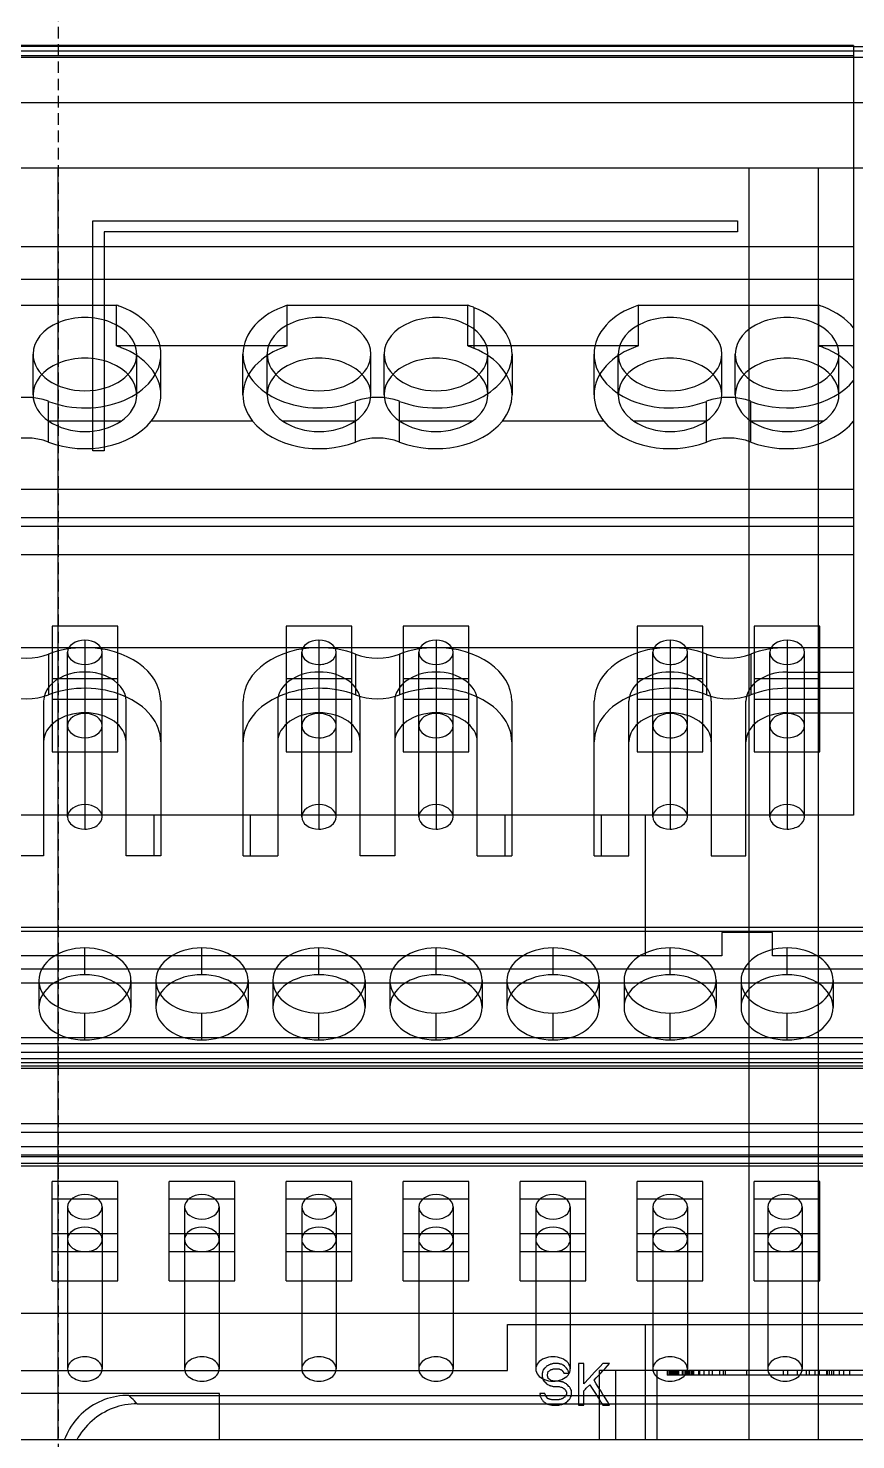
# Model space of a CAD drawing. Extents: x 0 to 226, y 0 to 690.
# Drawn here: x 111.7 to 147.6, y 444.2 to 505.5 of the extents above; entities that cross this region are included whole.
import ezdxf

# ---------------------------------------------------------------- set-up
doc = ezdxf.new("R2010")
doc.units = 0
doc.linetypes.add('DASHED', pattern=[0.75, 0.5, -0.25])
doc.layers.add('-15N-THT. THIẾT BỊ ĐÓNG MỞ', color=40, linetype='CONTINUOUS')

# ---------------------------------------------------------------- blocks, each defined once
blk = doc.blocks.new('06 - N - SC VSD ATV630D30~D45N4')
at = {"layer": '-15N-THT. THIẾT BỊ ĐÓNG MỞ', "color": 6, "linetype": 'DASHED'}
blk.add_line((0, 344.65), (0, -344.65), dxfattribs=at)
at = {"layer": '-15N-THT. THIẾT BỊ ĐÓNG MỞ'}
for p, q in [((34.52, 160.091), (-11.88, 160.091)), ((34.52, 160.055), (-11.88, 160.055)), ((34.52, 160.091), (34.52, 160.091)), ((34.52, 160.091), (34.52, 159.662)), ((34.52, 160.042), (104.989, 160.042)), ((-105, 159.864), (104.99, 159.864)), ((-17, 159.584), (104.03, 159.584)), ((-11.88, 159.662), (34.52, 159.662)), ((-11.88, 159.652), (34.52, 159.652)), ((34.52, 159.652), (34.52, 159.652)), ((34.52, 159.652), (34.52, 126.686)), ((34.52, 159.584), (34.52, 159.584)), ((93.553, 157.602), (-93.563, 157.602)), ((101.088, 154.765), (-17, 154.765)), ((0, 154.765), (0, 154.765)), ((0, 99.591), (0, 154.765)), ((30, 154.765), (30, 154.765)), ((30, 99.591), (30, 154.765)), ((33, 154.765), (33, 154.765)), ((33, 99.591), (33, 154.765)), ((1.509, 152.482), (29.491, 152.482)), ((1.509, 142.5), (1.509, 152.482)), ((1.509, 152.482), (1.509, 152.482)), ((1.991, 152), (1.991, 142.5)), ((29.491, 152), (1.991, 152)), ((1.991, 152), (1.991, 152)), ((29.491, 152.482), (29.491, 152)), ((29.491, 152.482), (29.491, 152.482)), ((29.491, 152), (29.491, 152)), ((34.52, 151.359), (-11.88, 151.359)), ((-11.88, 149.945), (34.52, 149.945)), ((-10.375, 148.819), (2.535, 148.819)), ((2.535, 147.051), (2.535, 148.819)), ((9.945, 148.819), (17.775, 148.819)), ((9.945, 147.051), (9.945, 148.819)), ((17.775, 147.051), (17.775, 148.819)), ((18.061, 146.946), (18.061, 148.714)), ((25.185, 147.051), (25.185, 148.819)), ((25.185, 148.819), (33.015, 148.819)), ((33.015, 147.051), (33.015, 148.819)), ((9.945, 147.051), (2.535, 147.051)), ((25.185, 147.051), (17.775, 147.051)), ((34.52, 147.051), (33.015, 147.051)), ((-1.09, 144.93), (-1.09, 146.697)), ((3.41, 144.93), (3.41, 146.697)), ((4.46, 144.93), (4.46, 146.697)), ((8.02, 144.93), (8.02, 146.697)), ((9.07, 144.93), (9.07, 146.697)), ((13.57, 144.93), (13.57, 146.697)), ((14.15, 144.93), (14.15, 146.697)), ((18.65, 144.93), (18.65, 146.697)), ((19.7, 146.697), (19.7, 144.93)), ((23.26, 144.93), (23.26, 146.697)), ((24.31, 144.93), (24.31, 146.697)), ((28.81, 144.93), (28.81, 146.697)), ((29.39, 144.93), (29.39, 146.697)), ((33.89, 144.93), (33.89, 146.697)), ((-0.422, 142.882), (-0.422, 144.649)), ((12.902, 142.882), (12.902, 144.649)), ((14.818, 142.882), (14.818, 144.649)), ((28.142, 142.882), (28.142, 144.649)), ((30.058, 142.882), (30.058, 144.649)), ((2.731, 143.79), (-0.411, 143.79)), ((8.44, 143.79), (4.04, 143.79)), ((12.891, 143.79), (9.749, 143.79)), ((17.971, 143.79), (14.829, 143.79)), ((23.68, 143.79), (19.28, 143.79)), ((28.131, 143.79), (24.989, 143.79)), ((33.211, 143.79), (30.069, 143.79)), ((1.991, 142.5), (1.509, 142.5)), ((1.509, 142.5), (1.509, 142.5)), ((1.991, 142.5), (1.991, 142.5)), ((34.52, 140.828), (-11.88, 140.828)), ((-11.88, 139.61), (34.52, 139.61)), ((34.52, 139.219), (-11.88, 139.219)), ((-11.88, 138), (34.52, 138)), ((2.585, 134.889), (-0.265, 134.889)), ((-0.265, 134.889), (-0.265, 129.444)), ((2.585, 129.444), (2.585, 134.889)), ((12.745, 134.889), (9.895, 134.889)), ((9.895, 134.889), (9.895, 129.444)), ((12.745, 129.444), (12.745, 134.889)), ((17.825, 134.889), (14.975, 134.889)), ((14.975, 134.889), (14.975, 129.444)), ((17.825, 129.444), (17.825, 134.889)), ((27.985, 134.889), (25.135, 134.889)), ((25.135, 134.889), (25.135, 129.444)), ((27.985, 129.444), (27.985, 134.889)), ((33.065, 134.889), (30.215, 134.889)), ((30.215, 134.889), (30.215, 129.444)), ((33.065, 129.444), (33.065, 134.889)), ((1.16, 134.288), (1.16, 126.085)), ((11.32, 134.288), (11.32, 126.085)), ((16.4, 134.288), (16.4, 126.085)), ((26.56, 134.288), (26.56, 126.085)), ((31.64, 134.288), (31.64, 126.085)), ((-11.88, 133.962), (34.52, 133.962)), ((-0.42, 133.677), (-0.42, 131.909)), ((0.41, 130.575), (0.41, 133.757)), ((1.91, 130.575), (1.91, 133.757)), ((10.57, 130.575), (10.57, 133.757)), ((12.07, 130.575), (12.07, 133.757)), ((12.9, 133.677), (12.9, 131.909)), ((14.82, 133.677), (14.82, 131.909)), ((15.65, 126.615), (15.65, 133.757)), ((17.15, 126.615), (17.15, 133.757)), ((25.81, 130.575), (25.81, 133.757)), ((27.31, 130.575), (27.31, 133.757)), ((28.14, 133.677), (28.14, 131.909)), ((30.06, 133.677), (30.06, 131.909)), ((30.89, 126.615), (30.89, 133.757)), ((32.39, 126.615), (32.39, 133.757)), ((-0.265, 132.626), (2.585, 132.626)), ((9.895, 132.626), (12.745, 132.626)), ((14.975, 132.626), (17.825, 132.626)), ((25.135, 132.626), (27.985, 132.626)), ((30.215, 132.626), (33.065, 132.626)), ((31.64, 132.902), (34.52, 132.902)), ((2.585, 131.707), (-0.265, 131.707)), ((12.745, 131.707), (9.895, 131.707)), ((17.825, 131.707), (14.975, 131.707)), ((27.985, 131.707), (25.135, 131.707)), ((33.065, 131.707), (30.215, 131.707)), ((31.64, 132.195), (34.52, 132.195)), ((-0.63, 131.636), (-0.63, 124.918)), ((2.95, 124.918), (2.95, 131.636)), ((4.45, 131.636), (4.45, 124.918)), ((8.03, 124.918), (8.03, 131.636)), ((9.53, 131.636), (9.53, 124.918)), ((13.11, 124.918), (13.11, 131.636)), ((14.61, 131.636), (14.61, 124.918)), ((18.19, 124.918), (18.19, 131.636)), ((19.69, 131.636), (19.69, 124.918)), ((23.27, 124.918), (23.27, 131.636)), ((24.77, 124.918), (24.77, 131.636)), ((28.35, 131.636), (28.35, 124.918)), ((29.85, 124.918), (29.85, 131.636)), ((31.64, 131.134), (34.52, 131.134)), ((0.41, 126.615), (0.41, 130.575)), ((1.91, 126.615), (1.91, 130.575)), ((10.57, 126.615), (10.57, 130.575)), ((12.07, 126.615), (12.07, 130.575)), ((25.81, 126.615), (25.81, 130.575)), ((27.31, 126.615), (27.31, 130.575)), ((-0.265, 129.444), (2.585, 129.444)), ((9.895, 129.444), (12.745, 129.444)), ((14.975, 129.444), (17.825, 129.444)), ((25.135, 129.444), (27.985, 129.444)), ((30.215, 129.444), (33.065, 129.444)), ((34.52, 126.686), (-11.88, 126.686)), ((4.15, 126.686), (4.15, 124.918)), ((8.33, 126.686), (8.33, 124.918)), ((19.39, 126.686), (19.39, 124.918)), ((23.57, 126.686), (23.57, 124.918)), ((25.5, 120.591), (25.5, 126.686)), ((34.52, 126.686), (34.52, 126.686)), ((-0.63, 124.918), (-2.13, 124.918)), ((4.45, 124.918), (2.95, 124.918)), ((8.03, 124.918), (9.53, 124.918)), ((14.61, 124.918), (13.11, 124.918)), ((18.19, 124.918), (19.69, 124.918)), ((23.27, 124.918), (24.77, 124.918)), ((28.35, 124.918), (29.85, 124.918)), ((59.57, 121.812), (-11.54, 121.812)), ((59.57, 121.637), (-11.54, 121.637)), ((28.8, 121.591), (28.8, 121.591)), ((28.8, 121.591), (28.8, 120.591)), ((31, 121.591), (28.8, 121.591)), ((31, 121.591), (31, 121.591)), ((31, 120.591), (31, 121.591)), ((1.16, 119.763), (1.16, 120.93)), ((6.24, 119.763), (6.24, 120.93)), ((11.32, 119.763), (11.32, 120.93)), ((16.4, 119.763), (16.4, 120.93)), ((21.48, 119.763), (21.48, 120.93)), ((26.56, 119.763), (26.56, 120.93)), ((31.64, 119.763), (31.64, 120.93)), ((28.8, 120.591), (-6.15, 120.591)), ((28.8, 120.591), (28.8, 120.591)), ((31, 120.591), (31, 120.591)), ((37.37, 120.591), (31, 120.591)), ((59.57, 120.01), (-11.54, 120.01)), ((-0.84, 119.515), (-0.84, 118.349)), ((3.16, 119.515), (3.16, 118.349)), ((4.24, 119.515), (4.24, 118.349)), ((8.24, 119.515), (8.24, 118.349)), ((9.32, 119.515), (9.32, 118.349)), ((13.32, 119.515), (13.32, 118.349)), ((14.4, 119.515), (14.4, 118.349)), ((18.4, 119.515), (18.4, 118.349)), ((19.48, 119.515), (19.48, 118.349)), ((23.48, 119.515), (23.48, 118.349)), ((24.56, 119.515), (24.56, 118.349)), ((28.56, 119.515), (28.56, 118.349)), ((29.64, 119.515), (29.64, 118.349)), ((33.64, 119.515), (33.64, 118.349)), ((59.57, 119.397), (-11.54, 119.397)), ((1.16, 116.934), (1.16, 118.101)), ((6.24, 116.934), (6.24, 118.101)), ((11.32, 116.934), (11.32, 118.101)), ((16.4, 116.934), (16.4, 118.101)), ((21.48, 116.934), (21.48, 118.101)), ((26.56, 116.934), (26.56, 118.101)), ((31.64, 116.934), (31.64, 118.101)), ((59.57, 117.027), (-11.54, 117.027)), ((59.57, 116.768), (-11.54, 116.768)), ((59.57, 116.386), (-11.54, 116.386)), ((59.57, 116.109), (-11.54, 116.109)), ((-11.54, 115.957), (59.57, 115.957)), ((59.57, 115.799), (-11.54, 115.799)), ((59.57, 115.697), (-11.54, 115.697)), ((59.57, 113.293), (-11.54, 113.293)), ((59.57, 112.918), (-11.54, 112.918)), ((59.57, 112.303), (-11.54, 112.303)), ((59.57, 111.928), (-11.54, 111.928)), ((59.57, 111.857), (-11.54, 111.857)), ((59.57, 111.575), (-11.54, 111.575)), ((59.57, 111.454), (-11.54, 111.454)), ((2.585, 110.797), (-0.265, 110.797)), ((-0.265, 106.483), (-0.265, 110.797)), ((2.585, 106.483), (2.585, 110.797)), ((7.665, 110.797), (4.815, 110.797)), ((4.815, 106.483), (4.815, 110.797)), ((7.665, 106.483), (7.665, 110.797)), ((12.745, 110.797), (9.895, 110.797)), ((9.895, 106.483), (9.895, 110.797)), ((12.745, 106.483), (12.745, 110.797)), ((17.825, 110.797), (14.975, 110.797)), ((14.975, 106.483), (14.975, 110.797)), ((17.825, 106.483), (17.825, 110.797)), ((22.905, 110.797), (20.055, 110.797)), ((20.055, 106.483), (20.055, 110.797)), ((22.905, 106.483), (22.905, 110.797)), ((27.985, 110.797), (25.135, 110.797)), ((25.135, 106.483), (25.135, 110.797)), ((27.985, 106.483), (27.985, 110.797)), ((33.065, 110.797), (30.215, 110.797)), ((30.215, 106.483), (30.215, 110.797)), ((33.065, 106.483), (33.065, 110.797)), ((2.585, 110.019), (-0.265, 110.019)), ((-0.265, 110.019), (-0.265, 110.019)), ((0.41, 109.691), (0.41, 108.277)), ((1.91, 109.691), (1.91, 102.655)), ((2.585, 110.019), (2.585, 110.019)), ((4.815, 110.019), (4.815, 110.019)), ((7.665, 110.019), (4.815, 110.019)), ((5.49, 109.691), (5.49, 108.277)), ((6.99, 109.691), (6.99, 102.655)), ((7.665, 110.019), (7.665, 110.019)), ((12.745, 110.019), (9.895, 110.019)), ((9.895, 110.019), (9.895, 110.019)), ((10.57, 109.691), (10.57, 108.277)), ((12.07, 109.691), (12.07, 102.655)), ((12.745, 110.019), (12.745, 110.019)), ((14.975, 110.019), (14.975, 110.019)), ((17.825, 110.019), (14.975, 110.019)), ((15.65, 109.691), (15.65, 108.277)), ((17.15, 109.691), (17.15, 102.655)), ((17.825, 110.019), (17.825, 110.019)), ((22.905, 110.019), (20.055, 110.019)), ((20.055, 110.019), (20.055, 110.019)), ((20.73, 109.691), (20.73, 108.277)), ((22.23, 109.691), (22.23, 102.655)), ((22.905, 110.019), (22.905, 110.019)), ((25.135, 110.019), (25.135, 110.019)), ((27.985, 110.019), (25.135, 110.019)), ((25.81, 109.691), (25.81, 108.277)), ((27.31, 109.691), (27.31, 102.655)), ((27.985, 110.019), (27.985, 110.019)), ((33.065, 110.019), (30.215, 110.019)), ((30.215, 110.019), (30.215, 110.019)), ((30.797, 109.691), (30.797, 102.655)), ((32.297, 109.691), (32.297, 108.277)), ((33.065, 110.019), (33.065, 110.019)), ((-0.265, 108.534), (2.585, 108.534)), ((4.815, 108.534), (7.665, 108.534)), ((9.895, 108.534), (12.745, 108.534)), ((14.975, 108.534), (17.825, 108.534)), ((20.055, 108.534), (22.905, 108.534)), ((25.135, 108.534), (27.985, 108.534)), ((30.215, 108.534), (33.065, 108.534)), ((0.41, 108.277), (0.41, 102.655)), ((5.49, 108.277), (5.49, 102.655)), ((10.57, 108.277), (10.57, 102.655)), ((15.65, 108.277), (15.65, 102.655)), ((20.73, 108.277), (20.73, 102.655)), ((25.81, 108.277), (25.81, 102.655)), ((32.297, 108.277), (32.297, 102.655)), ((-0.265, 107.756), (2.585, 107.756)), ((4.815, 107.756), (7.665, 107.756)), ((9.895, 107.756), (12.745, 107.756)), ((14.975, 107.756), (17.825, 107.756)), ((20.055, 107.756), (22.905, 107.756)), ((25.135, 107.756), (27.985, 107.756)), ((30.215, 107.756), (33.065, 107.756)), ((-0.265, 106.483), (2.585, 106.483)), ((4.815, 106.483), (7.665, 106.483)), ((9.895, 106.483), (12.745, 106.483)), ((14.975, 106.483), (17.825, 106.483)), ((20.055, 106.483), (22.905, 106.483)), ((25.135, 106.483), (27.985, 106.483)), ((30.215, 106.483), (33.065, 106.483)), ((59.57, 105.069), (-11.54, 105.069)), ((19.5, 102.591), (19.5, 104.591)), ((19.5, 104.591), (19.5, 104.591)), ((19.5, 104.591), (47.5, 104.591)), ((25.5, 99.591), (25.5, 104.591)), ((19.5, 104.091), (19.5, 104.091)), ((-12, 102.591), (19.5, 102.591)), ((19.5, 102.591), (19.5, 102.591)), ((21.012, 102.47), (21.012, 102.47)), ((21.012, 102.317), (21.012, 102.317)), ((21.018, 102.492), (21.012, 102.47)), ((21.012, 102.47), (21.012, 102.317)), ((21.012, 102.317), (21.018, 102.295)), ((21.029, 102.535), (21.018, 102.492)), ((21.034, 102.557), (21.029, 102.535)), ((21.039, 102.579), (21.034, 102.557)), ((21.045, 102.601), (21.039, 102.579)), ((21.05, 102.623), (21.045, 102.601)), ((21.114, 102.689), (21.05, 102.623)), ((21.05, 102.623), (21.05, 102.623)), ((21.136, 102.711), (21.114, 102.689)), ((21.179, 102.754), (21.136, 102.711)), ((21.2, 102.776), (21.179, 102.754)), ((21.221, 102.787), (21.2, 102.776)), ((21.2, 102.776), (21.2, 102.776)), ((21.243, 102.798), (21.221, 102.787)), ((21.237, 102.431), (21.248, 102.464)), ((21.237, 102.431), (21.237, 102.431)), ((21.237, 102.355), (21.237, 102.431)), ((21.243, 102.338), (21.237, 102.355)), ((21.237, 102.355), (21.237, 102.355)), ((21.264, 102.809), (21.243, 102.798)), ((21.248, 102.322), (21.243, 102.338)), ((21.248, 102.464), (21.254, 102.481)), ((21.254, 102.306), (21.248, 102.322)), ((21.254, 102.481), (21.259, 102.497)), ((21.27, 102.256), (21.254, 102.306)), ((21.259, 102.497), (21.27, 102.53)), ((21.286, 102.82), (21.264, 102.809)), ((21.27, 102.53), (21.275, 102.546)), ((21.275, 102.546), (21.291, 102.557)), ((21.275, 102.546), (21.275, 102.546)), ((21.307, 102.831), (21.286, 102.82)), ((21.291, 102.557), (21.323, 102.579)), ((21.329, 102.842), (21.307, 102.831)), ((21.323, 102.579), (21.339, 102.59)), ((21.35, 102.853), (21.329, 102.842)), ((21.339, 102.59), (21.355, 102.601)), ((21.371, 102.858), (21.35, 102.853)), ((21.35, 102.853), (21.35, 102.853)), ((21.355, 102.601), (21.371, 102.612)), ((21.393, 102.864), (21.371, 102.858)), ((21.371, 102.612), (21.387, 102.623)), ((21.387, 102.623), (21.387, 102.623)), ((21.387, 102.623), (21.404, 102.628)), ((21.414, 102.869), (21.393, 102.864)), ((21.404, 102.628), (21.42, 102.634)), ((21.436, 102.875), (21.414, 102.869)), ((21.42, 102.634), (21.436, 102.639)), ((21.457, 102.88), (21.436, 102.875)), ((21.436, 102.639), (21.468, 102.65)), ((21.479, 102.886), (21.457, 102.88)), ((21.468, 102.65), (21.484, 102.656)), ((21.5, 102.891), (21.479, 102.886)), ((21.484, 102.656), (21.5, 102.661)), ((21.687, 102.891), (21.5, 102.891)), ((21.5, 102.891), (21.5, 102.891)), ((21.5, 102.661), (21.725, 102.661)), ((21.5, 102.661), (21.5, 102.661)), ((21.714, 102.886), (21.687, 102.891)), ((21.687, 102.891), (21.687, 102.891)), ((21.741, 102.88), (21.714, 102.886)), ((21.725, 102.661), (21.741, 102.656)), ((21.725, 102.661), (21.725, 102.661)), ((21.768, 102.875), (21.741, 102.88)), ((21.741, 102.656), (21.757, 102.65)), ((21.757, 102.65), (21.789, 102.639)), ((21.795, 102.869), (21.768, 102.875)), ((21.789, 102.639), (21.805, 102.634)), ((21.821, 102.864), (21.795, 102.869)), ((21.805, 102.634), (21.821, 102.628)), ((21.848, 102.858), (21.821, 102.864)), ((21.821, 102.628), (21.837, 102.623)), ((21.837, 102.623), (21.848, 102.612)), ((21.837, 102.623), (21.837, 102.623)), ((21.875, 102.853), (21.848, 102.858)), ((21.848, 102.612), (21.859, 102.601)), ((21.859, 102.601), (21.87, 102.59)), ((21.87, 102.59), (21.88, 102.579)), ((21.896, 102.836), (21.875, 102.853)), ((21.875, 102.853), (21.875, 102.853)), ((21.88, 102.579), (21.891, 102.568)), ((21.891, 102.568), (21.902, 102.557)), ((21.918, 102.82), (21.896, 102.836)), ((21.902, 102.557), (21.912, 102.546)), ((21.912, 102.546), (21.912, 102.546)), ((21.912, 102.546), (21.918, 102.535)), ((21.982, 102.771), (21.918, 102.82)), ((21.918, 102.535), (21.923, 102.525)), ((21.923, 102.525), (21.929, 102.514)), ((21.929, 102.514), (21.934, 102.503)), ((21.934, 102.503), (21.939, 102.492)), ((21.939, 102.492), (21.945, 102.481)), ((21.945, 102.481), (21.95, 102.47)), ((21.95, 102.47), (22.175, 102.47)), ((21.95, 102.47), (21.95, 102.47)), ((22.004, 102.754), (21.982, 102.771)), ((22.025, 102.738), (22.004, 102.754)), ((22.041, 102.716), (22.025, 102.738)), ((22.025, 102.738), (22.025, 102.738)), ((22.057, 102.694), (22.041, 102.716)), ((22.105, 102.628), (22.057, 102.694)), ((22.121, 102.607), (22.105, 102.628)), ((22.137, 102.585), (22.121, 102.607)), ((22.137, 102.585), (22.137, 102.585)), ((22.143, 102.568), (22.137, 102.585)), ((22.154, 102.535), (22.143, 102.568)), ((22.159, 102.519), (22.154, 102.535)), ((22.17, 102.486), (22.159, 102.519)), ((22.175, 102.47), (22.17, 102.486)), ((22.175, 102.47), (22.175, 102.47)), ((22.812, 102.891), (22.587, 102.891)), ((22.587, 102.891), (22.587, 101.091)), ((22.587, 102.891), (22.587, 102.891)), ((22.812, 102.01), (22.812, 102.891)), ((22.812, 102.891), (22.812, 102.891)), ((23.166, 102.388), (23.048, 102.262)), ((23.284, 102.514), (23.166, 102.388)), ((23.402, 102.639), (23.284, 102.514)), ((23.359, 102.267), (23.455, 102.371)), ((23.52, 102.765), (23.402, 102.639)), ((23.455, 102.371), (23.552, 102.475)), ((43.5, 102.591), (23.5, 102.591)), ((23.5, 99.591), (23.5, 102.591)), ((23.637, 102.891), (23.52, 102.765)), ((23.552, 102.475), (23.648, 102.579)), ((23.637, 102.891), (23.637, 102.891)), ((23.937, 102.891), (23.637, 102.891)), ((23.648, 102.579), (23.745, 102.683)), ((23.745, 102.683), (23.841, 102.787)), ((23.841, 102.787), (23.937, 102.891)), ((23.937, 102.891), (23.937, 102.891)), ((24.2, 99.591), (24.2, 102.591)), ((25.5, 102.591), (25.5, 102.591)), ((26, 102.591), (26, 102.591)), ((26, 99.591), (26, 102.591)), ((26.43, 102.591), (26.43, 102.391)), ((27.581, 102.391), (26.43, 102.391)), ((26.451, 102.591), (26.451, 102.391)), ((26.519, 102.591), (26.519, 102.391)), ((26.519, 102.591), (26.519, 102.591)), ((26.519, 102.391), (26.519, 102.391)), ((26.55, 102.591), (26.55, 102.391)), ((26.612, 102.591), (26.612, 102.391)), ((26.644, 102.591), (26.644, 102.391)), ((26.675, 102.591), (26.675, 102.391)), ((26.706, 102.591), (26.706, 102.391)), ((26.706, 102.591), (26.706, 102.591)), ((26.706, 102.391), (26.706, 102.391)), ((26.737, 102.591), (26.737, 102.391)), ((26.8, 102.591), (26.8, 102.391)), ((26.831, 102.591), (26.831, 102.391)), ((26.862, 102.591), (26.862, 102.391)), ((26.925, 102.591), (26.925, 102.391)), ((27.081, 102.591), (27.081, 102.391)), ((27.112, 102.591), (27.112, 102.391)), ((27.206, 102.591), (27.206, 102.391)), ((27.237, 102.591), (27.237, 102.391)), ((27.261, 102.591), (27.261, 102.391)), ((27.269, 102.591), (27.269, 102.391)), ((27.3, 102.591), (27.3, 102.391)), ((27.331, 102.591), (27.331, 102.391)), ((27.362, 102.591), (27.362, 102.391)), ((27.394, 102.591), (27.394, 102.591)), ((27.394, 102.591), (27.394, 102.391)), ((27.394, 102.391), (27.394, 102.391)), ((27.456, 102.591), (27.456, 102.391)), ((27.487, 102.591), (27.487, 102.391)), ((27.5, 102.591), (27.5, 102.391)), ((27.5, 102.591), (27.5, 102.591)), ((27.5, 102.391), (27.5, 102.391)), ((27.519, 102.591), (27.519, 102.391)), ((27.581, 102.591), (27.581, 102.591)), ((27.581, 102.591), (27.581, 102.391)), ((27.831, 102.391), (27.581, 102.391)), ((27.581, 102.391), (27.581, 102.391)), ((27.8, 102.591), (27.8, 102.591)), ((27.8, 102.591), (27.8, 102.391)), ((27.8, 102.391), (27.8, 102.391)), ((27.831, 102.591), (27.831, 102.391)), ((27.831, 102.591), (27.831, 102.591)), ((32.075, 102.391), (27.831, 102.391)), ((27.831, 102.391), (27.831, 102.391)), ((28.019, 102.591), (28.019, 102.591)), ((28.019, 102.591), (28.019, 102.391)), ((28.019, 102.391), (28.019, 102.391)), ((28.237, 102.591), (28.237, 102.391)), ((28.394, 102.591), (28.394, 102.391)), ((28.706, 102.591), (28.706, 102.391)), ((28.86, 102.591), (28.86, 102.391)), ((28.956, 102.591), (28.956, 102.391)), ((36.705, 102.391), (28.956, 102.391)), ((29.875, 102.591), (29.875, 102.391)), ((29.875, 102.591), (29.875, 102.591)), ((29.875, 102.391), (29.875, 102.391)), ((31.469, 102.591), (31.469, 102.391)), ((31.469, 102.591), (31.469, 102.591)), ((31.469, 102.391), (31.469, 102.391)), ((31.656, 102.591), (31.656, 102.591)), ((31.656, 102.591), (31.656, 102.391)), ((31.656, 102.391), (31.656, 102.391)), ((32.075, 102.591), (32.075, 102.591)), ((32.075, 102.591), (32.075, 102.391)), ((32.075, 102.391), (32.075, 102.391)), ((32.469, 102.591), (32.469, 102.591)), ((32.469, 102.591), (32.469, 102.391)), ((32.469, 102.391), (32.469, 102.391)), ((32.594, 102.591), (32.594, 102.591)), ((32.594, 102.591), (32.594, 102.391)), ((32.594, 102.391), (32.594, 102.391)), ((32.844, 102.591), (32.844, 102.391)), ((33.031, 102.591), (33.031, 102.391)), ((33.35, 102.591), (33.35, 102.591)), ((33.35, 102.591), (33.35, 102.391)), ((33.35, 102.391), (33.35, 102.391)), ((33.375, 102.591), (33.375, 102.391)), ((33.469, 102.591), (33.469, 102.391)), ((33.562, 102.591), (33.562, 102.391)), ((33.65, 102.591), (33.65, 102.591)), ((33.65, 102.591), (33.65, 102.391)), ((33.65, 102.391), (33.65, 102.391)), ((33.906, 102.591), (33.906, 102.391)), ((34.094, 102.591), (34.094, 102.391)), ((34.344, 102.591), (34.344, 102.391)), ((34.344, 102.591), (34.344, 102.591)), ((34.344, 102.391), (34.344, 102.391)), ((21.018, 102.295), (21.029, 102.251)), ((21.029, 102.251), (21.034, 102.229)), ((21.034, 102.229), (21.045, 102.185)), ((21.045, 102.185), (21.05, 102.163)), ((21.05, 102.163), (21.114, 102.098)), ((21.05, 102.163), (21.05, 102.163)), ((21.114, 102.098), (21.136, 102.076)), ((21.136, 102.076), (21.2, 102.01)), ((21.2, 102.01), (21.221, 101.999)), ((21.2, 102.01), (21.2, 102.01)), ((21.221, 101.999), (21.243, 101.988)), ((21.243, 101.988), (21.286, 101.966)), ((21.275, 102.24), (21.27, 102.256)), ((21.291, 102.229), (21.275, 102.24)), ((21.275, 102.24), (21.275, 102.24)), ((21.286, 101.966), (21.307, 101.956)), ((21.307, 102.218), (21.291, 102.229)), ((21.323, 102.207), (21.307, 102.218)), ((21.307, 101.956), (21.329, 101.945)), ((21.339, 102.196), (21.323, 102.207)), ((21.329, 101.945), (21.35, 101.934)), ((21.355, 102.185), (21.339, 102.196)), ((21.35, 101.934), (21.371, 101.928)), ((21.35, 101.934), (21.35, 101.934)), ((21.371, 102.174), (21.355, 102.185)), ((21.387, 102.163), (21.371, 102.174)), ((21.371, 101.928), (21.393, 101.923)), ((21.387, 102.163), (21.387, 102.163)), ((21.404, 102.158), (21.387, 102.163)), ((21.393, 101.923), (21.436, 101.912)), ((21.436, 102.147), (21.404, 102.158)), ((21.452, 102.142), (21.436, 102.147)), ((21.436, 101.912), (21.457, 101.906)), ((21.468, 102.136), (21.452, 102.142)), ((21.457, 101.906), (21.479, 101.901)), ((21.484, 102.131), (21.468, 102.136)), ((21.479, 101.901), (21.5, 101.895)), ((21.5, 102.125), (21.484, 102.131)), ((21.725, 102.125), (21.5, 102.125)), ((21.5, 102.125), (21.5, 102.125)), ((21.5, 101.895), (21.725, 101.895)), ((21.5, 101.895), (21.5, 101.895)), ((21.752, 102.12), (21.725, 102.125)), ((21.725, 102.125), (21.725, 102.125)), ((21.725, 101.895), (21.746, 101.89)), ((21.725, 101.895), (21.725, 101.895)), ((21.746, 101.89), (21.768, 101.884)), ((21.779, 102.114), (21.752, 102.12)), ((21.768, 101.884), (21.811, 101.873)), ((21.805, 102.109), (21.779, 102.114)), ((21.832, 102.103), (21.805, 102.109)), ((21.811, 101.873), (21.832, 101.868)), ((21.886, 102.092), (21.832, 102.103)), ((21.832, 101.868), (21.854, 101.862)), ((21.854, 101.862), (21.875, 101.857)), ((21.875, 101.857), (21.891, 101.846)), ((21.875, 101.857), (21.875, 101.857)), ((21.912, 102.087), (21.886, 102.092)), ((21.891, 101.846), (21.907, 101.835)), ((21.907, 101.835), (21.923, 101.824)), ((21.912, 102.087), (21.912, 102.087)), ((21.934, 102.076), (21.912, 102.087)), ((21.923, 101.824), (21.939, 101.813)), ((21.955, 102.065), (21.934, 102.076)), ((21.939, 101.813), (21.955, 101.802)), ((21.977, 102.054), (21.955, 102.065)), ((21.955, 101.802), (21.971, 101.791)), ((21.971, 101.791), (21.987, 101.78)), ((21.998, 102.043), (21.977, 102.054)), ((21.987, 101.78), (21.998, 101.764)), ((21.987, 101.78), (21.987, 101.78)), ((22.02, 102.032), (21.998, 102.043)), ((21.998, 101.764), (22.009, 101.748)), ((22.009, 101.748), (22.02, 101.731)), ((22.041, 102.021), (22.02, 102.032)), ((22.02, 101.731), (22.03, 101.715)), ((22.03, 101.715), (22.041, 101.698)), ((22.062, 102.01), (22.041, 102.021)), ((22.041, 101.698), (22.052, 101.682)), ((22.084, 101.988), (22.062, 102.01)), ((22.062, 102.01), (22.062, 102.01)), ((22.105, 101.966), (22.084, 101.988)), ((22.17, 101.901), (22.105, 101.966)), ((22.191, 101.879), (22.17, 101.901)), ((22.212, 101.857), (22.191, 101.879)), ((22.223, 101.835), (22.212, 101.857)), ((22.212, 101.857), (22.212, 101.857)), ((22.245, 101.791), (22.223, 101.835)), ((22.255, 101.769), (22.245, 101.791)), ((22.277, 101.726), (22.255, 101.769)), ((22.287, 101.704), (22.277, 101.726)), ((22.287, 101.704), (22.287, 101.704)), ((22.287, 101.512), (22.287, 101.704)), ((23.048, 102.262), (22.812, 102.01)), ((22.812, 102.01), (22.812, 102.01)), ((22.812, 101.704), (22.888, 101.78)), ((22.812, 101.091), (22.812, 101.704)), ((22.812, 101.704), (22.812, 101.704)), ((22.888, 101.78), (22.925, 101.819)), ((22.925, 101.819), (23.075, 101.972)), ((23.075, 101.972), (23.155, 101.846)), ((23.075, 101.972), (23.075, 101.972)), ((23.155, 101.846), (23.316, 101.594)), ((23.262, 102.163), (23.262, 102.163)), ((23.262, 102.163), (23.359, 102.267)), ((23.359, 102.01), (23.262, 102.163)), ((23.455, 101.857), (23.359, 102.01)), ((23.552, 101.704), (23.455, 101.857)), ((23.648, 101.551), (23.552, 101.704)), ((7, 101.591), (-4, 101.591)), ((1.533, 101.092), (1.419, 101.021)), ((1.649, 101.159), (1.533, 101.092)), ((1.769, 101.219), (1.649, 101.159)), ((1.892, 101.275), (1.769, 101.219)), ((2.016, 101.324), (1.892, 101.275)), ((2.143, 101.368), (2.016, 101.324)), ((2.272, 101.407), (2.143, 101.368)), ((2.402, 101.439), (2.272, 101.407)), ((2.534, 101.465), (2.402, 101.439)), ((2.667, 101.486), (2.534, 101.465)), ((2.8, 101.5), (2.667, 101.486)), ((2.9, 101.097), (2.769, 101.07)), ((2.934, 101.509), (2.8, 101.5)), ((3.033, 101.118), (2.9, 101.097)), ((3.068, 101.511), (2.934, 101.509)), ((3.166, 101.133), (3.033, 101.118)), ((3.129, 101.45), (3.068, 101.511)), ((3.068, 101.511), (76.922, 101.511)), ((3.19, 101.389), (3.129, 101.45)), ((3.3, 101.143), (3.166, 101.133)), ((3.251, 101.329), (3.19, 101.389)), ((3.312, 101.268), (3.251, 101.329)), ((3.434, 101.146), (3.3, 101.143)), ((3.373, 101.207), (3.312, 101.268)), ((3.434, 101.146), (3.373, 101.207)), ((3.434, 101.146), (76.556, 101.146)), ((7, 101.591), (7, 101.591)), ((7, 99.591), (7, 101.591)), ((21.125, 101.589), (20.906, 101.589)), ((20.906, 101.589), (20.911, 101.569)), ((20.906, 101.589), (20.906, 101.589)), ((20.911, 101.569), (20.914, 101.548)), ((20.914, 101.548), (20.918, 101.527)), ((20.918, 101.527), (20.921, 101.506)), ((20.921, 101.506), (20.924, 101.484)), ((20.924, 101.484), (20.928, 101.463)), ((20.928, 101.463), (20.932, 101.444)), ((20.932, 101.444), (20.949, 101.414)), ((20.932, 101.444), (20.932, 101.444)), ((20.949, 101.414), (20.966, 101.386)), ((20.966, 101.386), (20.983, 101.358)), ((20.983, 101.358), (20.999, 101.33)), ((20.999, 101.33), (21.016, 101.302)), ((21.016, 101.302), (21.033, 101.273)), ((21.033, 101.273), (21.05, 101.244)), ((21.05, 101.244), (21.077, 101.228)), ((21.05, 101.244), (21.05, 101.244)), ((21.077, 101.228), (21.104, 101.211)), ((21.104, 101.211), (21.13, 101.195)), ((21.13, 101.573), (21.125, 101.589)), ((21.125, 101.589), (21.125, 101.589)), ((21.136, 101.556), (21.13, 101.573)), ((21.13, 101.195), (21.157, 101.179)), ((21.146, 101.523), (21.136, 101.556)), ((21.152, 101.507), (21.146, 101.523)), ((21.162, 101.474), (21.152, 101.507)), ((21.157, 101.179), (21.184, 101.162)), ((21.162, 101.474), (21.162, 101.474)), ((21.179, 101.458), (21.162, 101.474)), ((21.259, 101.376), (21.179, 101.458)), ((21.184, 101.162), (21.237, 101.129)), ((21.237, 101.129), (21.264, 101.124)), ((21.237, 101.129), (21.237, 101.129)), ((21.275, 101.359), (21.259, 101.376)), ((21.264, 101.124), (21.291, 101.118)), ((21.296, 101.354), (21.275, 101.359)), ((21.275, 101.359), (21.275, 101.359)), ((21.291, 101.118), (21.318, 101.113)), ((21.318, 101.348), (21.296, 101.354)), ((21.339, 101.343), (21.318, 101.348)), ((21.318, 101.113), (21.345, 101.107)), ((21.361, 101.337), (21.339, 101.343)), ((21.345, 101.107), (21.371, 101.102)), ((21.382, 101.332), (21.361, 101.337)), ((21.371, 101.102), (21.398, 101.097)), ((21.404, 101.326), (21.382, 101.332)), ((21.398, 101.097), (21.425, 101.091)), ((21.425, 101.321), (21.404, 101.326)), ((21.725, 101.321), (21.425, 101.321)), ((21.425, 101.321), (21.425, 101.321)), ((21.425, 101.091), (21.725, 101.091)), ((21.425, 101.091), (21.425, 101.091)), ((21.746, 101.326), (21.725, 101.321)), ((21.725, 101.321), (21.725, 101.321)), ((21.725, 101.091), (21.752, 101.097)), ((21.725, 101.091), (21.725, 101.091)), ((21.768, 101.332), (21.746, 101.326)), ((21.752, 101.097), (21.779, 101.102)), ((21.789, 101.337), (21.768, 101.332)), ((21.779, 101.102), (21.805, 101.107)), ((21.832, 101.348), (21.789, 101.337)), ((21.805, 101.107), (21.832, 101.113)), ((21.854, 101.354), (21.832, 101.348)), ((21.832, 101.113), (21.859, 101.118)), ((21.875, 101.359), (21.854, 101.354)), ((21.859, 101.118), (21.886, 101.124)), ((21.891, 101.37), (21.875, 101.359)), ((21.875, 101.359), (21.875, 101.359)), ((21.886, 101.124), (21.912, 101.129)), ((21.907, 101.381), (21.891, 101.37)), ((21.923, 101.392), (21.907, 101.381)), ((21.912, 101.129), (21.912, 101.129)), ((21.912, 101.129), (21.934, 101.14)), ((21.939, 101.403), (21.923, 101.392)), ((21.934, 101.14), (21.955, 101.151)), ((21.955, 101.414), (21.939, 101.403)), ((21.987, 101.436), (21.955, 101.414)), ((21.955, 101.151), (21.977, 101.162)), ((21.977, 101.162), (21.998, 101.173)), ((21.998, 101.452), (21.987, 101.436)), ((21.987, 101.436), (21.987, 101.436)), ((22.009, 101.469), (21.998, 101.452)), ((21.998, 101.173), (22.02, 101.184)), ((22.02, 101.485), (22.009, 101.469)), ((22.03, 101.501), (22.02, 101.485)), ((22.02, 101.184), (22.041, 101.195)), ((22.041, 101.518), (22.03, 101.501)), ((22.052, 101.534), (22.041, 101.518)), ((22.041, 101.195), (22.062, 101.206)), ((22.052, 101.682), (22.062, 101.666)), ((22.062, 101.551), (22.052, 101.534)), ((22.062, 101.666), (22.062, 101.551)), ((22.062, 101.666), (22.062, 101.666)), ((22.062, 101.551), (22.062, 101.551)), ((22.062, 101.206), (22.084, 101.228)), ((22.062, 101.206), (22.062, 101.206)), ((22.084, 101.228), (22.105, 101.25)), ((22.105, 101.25), (22.17, 101.315)), ((22.17, 101.315), (22.191, 101.337)), ((22.191, 101.337), (22.212, 101.359)), ((22.212, 101.359), (22.223, 101.381)), ((22.212, 101.359), (22.212, 101.359)), ((22.223, 101.381), (22.245, 101.425)), ((22.245, 101.425), (22.255, 101.447)), ((22.255, 101.447), (22.277, 101.49)), ((22.277, 101.49), (22.287, 101.512)), ((22.287, 101.512), (22.287, 101.512)), ((22.587, 101.091), (22.812, 101.091)), ((22.587, 101.091), (22.587, 101.091)), ((22.812, 101.091), (22.812, 101.091)), ((23.316, 101.594), (23.396, 101.469)), ((23.396, 101.469), (23.477, 101.343)), ((23.477, 101.343), (23.557, 101.217)), ((23.557, 101.217), (23.637, 101.091)), ((23.637, 101.091), (23.637, 101.091)), ((23.637, 101.091), (23.937, 101.091)), ((23.745, 101.397), (23.648, 101.551)), ((23.841, 101.244), (23.745, 101.397)), ((23.937, 101.091), (23.841, 101.244)), ((23.937, 101.091), (23.937, 101.091)), ((0.814, 100.493), (0.728, 100.39)), ((0.904, 100.592), (0.814, 100.493)), ((0.999, 100.687), (0.904, 100.592)), ((1.098, 100.777), (0.999, 100.687)), ((1.201, 100.863), (1.098, 100.777)), ((1.308, 100.945), (1.201, 100.863)), ((1.419, 101.021), (1.308, 100.945)), ((1.572, 100.492), (1.469, 100.406)), ((1.679, 100.573), (1.572, 100.492)), ((1.789, 100.65), (1.679, 100.573)), ((1.902, 100.721), (1.789, 100.65)), ((2.019, 100.787), (1.902, 100.721)), ((2.138, 100.848), (2.019, 100.787)), ((2.26, 100.904), (2.138, 100.848)), ((2.384, 100.954), (2.26, 100.904)), ((2.511, 100.998), (2.384, 100.954)), ((2.639, 101.037), (2.511, 100.998)), ((2.769, 101.07), (2.639, 101.037)), ((0.433, 99.942), (0.372, 99.822)), ((0.499, 100.059), (0.433, 99.942)), ((0.57, 100.172), (0.499, 100.059)), ((0.646, 100.283), (0.57, 100.172)), ((0.728, 100.39), (0.646, 100.283)), ((1.018, 99.913), (0.941, 99.802)), ((1.099, 100.019), (1.018, 99.913)), ((1.185, 100.122), (1.099, 100.019)), ((1.275, 100.221), (1.185, 100.122)), ((1.37, 100.316), (1.275, 100.221)), ((1.469, 100.406), (1.37, 100.316)), ((-15, 99.591), (94.99, 99.591)), ((0, 99.591), (0, 99.591)), ((0.316, 99.7), (0.267, 99.575)), ((0.372, 99.822), (0.316, 99.7)), ((0.87, 99.689), (0.804, 99.573)), ((0.941, 99.802), (0.87, 99.689)), ((7, 99.591), (7, 99.591)), ((25.5, 99.591), (25.5, 99.591)), ((26, 99.591), (26, 99.591)), ((30, 99.591), (30, 99.591)), ((33, 99.591), (33, 99.591))]:
    blk.add_line(p, q, dxfattribs=at)
for centre, major_axis, start_param, end_param in [((1.16, 146.697), (2.25, 0), 0, 3.141593), ((1.16, 146.697), (3.3, 0), 1.071002, 1.141097), ((1.16, 146.697), (3.3, 0), 0, 1.071002), ((11.32, 146.697), (3.3, 0), 2.000498, 3.141591), ((11.32, 146.697), (2.25, 0), 0, 3.141593), ((16.4, 146.697), (2.25, 0), 0, 3.141593), ((16.4, 146.697), (3.3, 0), 1.071002, 1.141097), ((16.4, 146.697), (3.3, 0), 1.043242, 1.071002), ((16.4, 146.697), (3.3, 0), 0.000035, 1.043242), ((26.56, 146.697), (3.3, 0), 2.000498, 3.141591), ((26.56, 146.697), (2.25, 0), 0, 3.141593), ((31.64, 146.697), (2.25, 0), 0, 3.141593), ((31.64, 146.697), (3.3, 0), 1.071002, 1.141097), ((31.64, 146.697), (3.3, 0), 0.510035, 1.071002), ((1.16, 144.93), (3.3, 0), 1.071002, 1.141097), ((11.32, 144.93), (3.3, 0), 2.000498, 3.141591), ((16.4, 144.93), (3.3, 0), 1.071002, 1.141097), ((26.56, 144.93), (3.3, 0), 2.000498, 3.141591), ((31.64, 144.93), (3.3, 0), 1.071002, 1.141097), ((1.16, 146.697), (2.25, 0), 3.141593, 6.283185), ((1.16, 144.93), (2.25, 0), 0, 3.141593), ((1.16, 146.697), (3.3, 0), -2.070591, 0), ((1.16, 144.93), (3.3, 0), 0, 1.071002), ((11.32, 146.697), (3.3, 0), -3.14159, -1.071004), ((11.32, 146.697), (2.25, 0), 3.141593, 6.283185), ((11.32, 144.93), (2.25, 0), 0, 3.141593), ((16.4, 146.697), (2.25, 0), 3.141593, 6.283185), ((16.4, 144.93), (2.25, 0), 0, 3.141593), ((16.4, 146.697), (3.3, 0), -2.070591, 0.000035), ((16.4, 144.93), (3.3, 0), 1.043242, 1.071002), ((16.4, 144.93), (3.3, 0), 0.000035, 1.043242), ((26.56, 146.697), (3.3, 0), -3.14159, -1.071004), ((26.56, 146.697), (2.25, 0), 3.141593, 6.283185), ((26.56, 144.93), (2.25, 0), 0, 3.141593), ((31.64, 146.697), (2.25, 0), 3.141593, 6.283185), ((31.64, 144.93), (2.25, 0), 0, 3.141593), ((31.64, 144.93), (3.3, 0), 0.510035, 1.071002), ((31.64, 146.697), (3.3, 0), -2.070591, -0.510035), ((-1.38, 143.408), (2, 0), 1.071002, 2.070591), ((1.16, 144.93), (2.25, 0), 3.141593, 3.939704), ((1.16, 144.93), (2.25, 0), -0.798111, 0), ((1.16, 144.93), (3.3, 0), -0.510035, 0), ((11.32, 144.93), (3.3, 0), -3.14159, -2.631555), ((11.32, 144.93), (2.25, 0), 3.141593, 3.939704), ((11.32, 144.93), (2.25, 0), -0.798111, 0), ((13.86, 143.408), (2, 0), 1.071002, 2.070591), ((16.4, 144.93), (2.25, 0), 3.141593, 3.939704), ((16.4, 144.93), (2.25, 0), -0.798111, 0), ((16.4, 144.93), (3.3, 0), -0.510035, 0.000035), ((26.56, 144.93), (3.3, 0), -3.14159, -2.631555), ((26.56, 144.93), (2.25, 0), 3.141593, 3.939704), ((26.56, 144.93), (2.25, 0), -0.798111, 0), ((29.1, 143.408), (2, 0), 1.071002, 2.070591), ((31.64, 144.93), (2.25, 0), 3.141593, 3.939704), ((31.64, 144.93), (2.25, 0), -0.798111, 0), ((1.16, 144.93), (3.3, 0), -2.070591, -0.510035), ((1.16, 144.93), (2.25, 0), -2.343482, -0.798111), ((11.32, 144.93), (3.3, 0), -2.631555, -1.071004), ((11.32, 144.93), (2.25, 0), -2.343482, -0.798111), ((16.4, 144.93), (3.3, 0), -2.070591, -0.510035), ((16.4, 144.93), (2.25, 0), -2.343482, -0.798111), ((26.56, 144.93), (3.3, 0), -2.631555, -1.071004), ((26.56, 144.93), (2.25, 0), -2.343482, -0.798111), ((31.64, 144.93), (3.3, 0), -2.070591, -0.510035), ((31.64, 144.93), (2.25, 0), -2.343482, -0.798111), ((-1.38, 141.64), (2, 0), 1.071002, 2.070591), ((13.86, 141.64), (2, 0), 1.071002, 2.070591), ((29.1, 141.64), (2, 0), 1.071002, 2.070591), ((1.16, 133.757), (-0.75, 0), -1.570795, 0), ((1.16, 133.757), (-0.75, 0), 3.141593, 4.712388), ((11.32, 133.757), (-0.75, 0), -1.570796, 0), ((11.32, 133.757), (-0.75, 0), 3.141593, 4.712389), ((16.4, 133.757), (-0.75, 0), -1.570795, 0), ((16.4, 133.757), (-0.75, 0), 3.141593, 4.712388), ((26.56, 133.757), (-0.75, 0), -1.570796, 0), ((26.56, 133.757), (-0.75, 0), 3.141593, 4.712389), ((31.64, 133.757), (-0.75, 0), -1.570795, 0), ((31.64, 133.757), (-0.75, 0), 3.141593, 4.712388), ((-1.38, 134.917), (-2, 0), 1.069969, 2.071623), ((1.16, 131.636), (3.29, 0), 1.570796, 2.071623), ((1.16, 133.757), (-0.75, 0), 0, 1.570795), ((1.16, 131.636), (3.29, 0), 0, 1.570796), ((1.16, 133.757), (-0.75, 0), 1.570797, 3.141593), ((11.32, 131.636), (-3.29, 0), -1.570796, 0), ((11.32, 133.757), (-0.75, 0), 0, 1.570796), ((11.32, 131.636), (3.29, 0), 1.069969, 1.570796), ((11.32, 133.757), (-0.75, 0), 1.570796, 3.141593), ((13.86, 134.917), (-2, 0), 1.069969, 2.071623), ((16.4, 131.636), (-3.29, 0), -1.570796, -1.069969), ((16.4, 133.757), (-0.75, 0), 0, 1.570795), ((16.4, 131.636), (-3.29, 0), 3.141593, 4.712389), ((16.4, 133.757), (-0.75, 0), 1.570797, 3.141593), ((26.56, 131.636), (-3.29, 0), -1.570796, 0), ((26.56, 133.757), (-0.75, 0), 0, 1.570796), ((26.56, 131.636), (-3.29, 0), -2.071623, -1.570796), ((26.56, 133.757), (-0.75, 0), 1.570796, 3.141593), ((29.1, 134.917), (-2, 0), 1.069969, 2.071623), ((31.64, 131.636), (-3.29, 0), -1.570796, -1.069969), ((31.64, 133.757), (-0.75, 0), 0, 1.570795), ((31.64, 133.757), (-0.75, 0), 1.570797, 3.141593), ((1.16, 131.636), (1.79, 0), 0, 3.141593), ((11.32, 131.636), (-1.79, 0), 3.141593, 6.283185), ((16.4, 131.636), (-1.79, 0), 3.141593, 6.283185), ((26.56, 131.636), (-1.79, 0), -3.141592, -0.000001), ((31.64, 131.636), (-1.79, 0), -1.570795, -0.000001), ((-1.38, 133.149), (-2, 0), 1.069969, 2.071623), ((1.16, 129.868), (-3.29, 0), 3.141593, 5.213216), ((11.32, 129.868), (-3.29, 0), -2.071623, 0), ((13.86, 133.149), (-2, 0), 1.069969, 2.071623), ((16.4, 129.868), (-3.29, 0), 3.141593, 5.213216), ((26.56, 129.868), (-3.29, 0), -2.071623, 0), ((29.1, 133.149), (-2, 0), 1.069969, 2.071623), ((31.64, 129.868), (-3.29, 0), -1.570796, -1.069969), ((1.16, 129.868), (-1.79, 0), 3.141593, 6.283185), ((1.16, 130.575), (-0.75, 0), -1.570795, 1.570795), ((1.16, 130.575), (-0.75, 0), 1.570797, 4.712388), ((11.32, 129.868), (-1.79, 0), 3.141593, 6.283185), ((11.32, 130.575), (-0.75, 0), -1.570796, 1.570796), ((11.32, 130.575), (-0.75, 0), 1.570796, 4.712389), ((16.4, 129.868), (-1.79, 0), 3.141593, 6.283185), ((16.4, 130.575), (-0.75, 0), -1.570795, 1.570795), ((16.4, 130.575), (-0.75, 0), 1.570797, 4.712388), ((26.56, 129.868), (-1.79, 0), -3.141592, -0.000001), ((26.56, 130.575), (-0.75, 0), -1.570796, 1.570796), ((26.56, 130.575), (-0.75, 0), 1.570796, 4.712389), ((31.64, 129.868), (-1.79, 0), -1.570795, -0.000001), ((31.64, 130.575), (-0.75, 0), -1.570795, 1.570795), ((31.64, 130.575), (-0.75, 0), 1.570797, 4.712388), ((1.16, 126.615), (-0.75, 0), -1.570796, 0), ((1.16, 126.615), (-0.75, 0), 3.141593, 4.712389), ((11.32, 126.615), (-0.75, 0), -1.570796, 0), ((11.32, 126.615), (-0.75, 0), 3.141593, 4.712389), ((16.4, 126.615), (-0.75, 0), -1.570796, 0), ((16.4, 126.615), (-0.75, 0), 3.141593, 4.712389), ((26.56, 126.615), (-0.75, 0), -1.570796, 0), ((26.56, 126.615), (-0.75, 0), 3.141593, 4.712389), ((31.64, 126.615), (-0.75, 0), -1.570796, 0), ((31.64, 126.615), (-0.75, 0), 3.141593, 4.712389), ((1.16, 126.615), (-0.75, 0), 0, 1.570796), ((1.16, 126.615), (-0.75, 0), 1.570796, 3.141593), ((11.32, 126.615), (-0.75, 0), 0, 1.570796), ((11.32, 126.615), (-0.75, 0), 1.570796, 3.141593), ((16.4, 126.615), (-0.75, 0), 0, 1.570796), ((16.4, 126.615), (-0.75, 0), 1.570796, 3.141593), ((26.56, 126.615), (-0.75, 0), 0, 1.570796), ((26.56, 126.615), (-0.75, 0), 1.570796, 3.141593), ((31.64, 126.615), (-0.75, 0), 0, 1.570796), ((31.64, 126.615), (-0.75, 0), 1.570796, 3.141593), ((1.16, 119.515), (2, 0), 1.570797, 3.141593), ((1.16, 119.515), (2, 0), 0, 1.570796), ((6.24, 119.515), (2, 0), 1.570798, 3.141593), ((6.24, 119.515), (2, 0), 0, 1.570796), ((11.32, 119.515), (2, 0), 1.570797, 3.141593), ((11.32, 119.515), (2, 0), 0, 1.570796), ((16.4, 119.515), (2, 0), 1.570797, 3.141593), ((16.4, 119.515), (2, 0), 0, 1.570796), ((21.48, 119.515), (2, 0), 1.570798, 3.141593), ((21.48, 119.515), (2, 0), 0, 1.570796), ((26.56, 119.515), (2, 0), 1.570796, 3.141593), ((26.56, 119.515), (2, 0), 0, 1.570796), ((31.64, 119.515), (2, 0), 1.570796, 3.141593), ((31.64, 119.515), (2, 0), 0, 1.570796), ((1.16, 118.349), (2, 0), 1.570797, 3.141593), ((1.16, 119.515), (2, 0), -3.141593, -1.570797), ((1.16, 118.349), (2, 0), 0, 1.570796), ((1.16, 119.515), (2, 0), -1.570796, 0), ((6.24, 118.349), (2, 0), 1.570798, 3.141593), ((6.24, 119.515), (2, 0), 3.141593, 4.712388), ((6.24, 118.349), (2, 0), 0, 1.570796), ((6.24, 119.515), (2, 0), -1.570796, 0), ((11.32, 118.349), (2, 0), 1.570797, 3.141593), ((11.32, 119.515), (2, 0), 3.141593, 4.712389), ((11.32, 118.349), (2, 0), 0, 1.570796), ((11.32, 119.515), (2, 0), -1.570796, 0), ((16.4, 118.349), (2, 0), 1.570797, 3.141593), ((16.4, 119.515), (2, 0), 3.141593, 4.712389), ((16.4, 118.349), (2, 0), 0, 1.570796), ((16.4, 119.515), (2, 0), -1.570796, 0), ((21.48, 118.349), (2, 0), 1.570798, 3.141593), ((21.48, 119.515), (2, 0), 3.141593, 4.712388), ((21.48, 118.349), (2, 0), 0, 1.570796), ((21.48, 119.515), (2, 0), -1.570796, 0), ((26.56, 118.349), (2, 0), 1.570796, 3.141593), ((26.56, 119.515), (2, 0), 3.141593, 4.712389), ((26.56, 118.349), (2, 0), 0, 1.570796), ((26.56, 119.515), (2, 0), -1.570796, 0), ((31.64, 118.349), (2, 0), 1.570796, 3.141593), ((31.64, 119.515), (2, 0), 3.141593, 4.712389), ((31.64, 118.349), (2, 0), 0, 1.570796), ((31.64, 119.515), (2, 0), -1.570796, 0), ((1.16, 118.349), (2, 0), 3.141593, 4.712389), ((1.16, 118.349), (2, 0), -1.570796, 0), ((6.24, 118.349), (2, 0), 3.141593, 4.712388), ((6.24, 118.349), (2, 0), -1.570796, 0), ((11.32, 118.349), (2, 0), 3.141593, 4.712389), ((11.32, 118.349), (2, 0), -1.570796, 0), ((16.4, 118.349), (2, 0), 3.141593, 4.712389), ((16.4, 118.349), (2, 0), -1.570796, 0), ((21.48, 118.349), (2, 0), 3.141593, 4.712388), ((21.48, 118.349), (2, 0), -1.570796, 0), ((26.56, 118.349), (2, 0), 3.141593, 4.712389), ((26.56, 118.349), (2, 0), -1.570796, 0), ((31.64, 118.349), (2, 0), 3.141593, 4.712389), ((31.64, 118.349), (2, 0), -1.570796, 0), ((1.16, 109.691), (-0.75, 0), -3.141592, -0.000001), ((1.16, 109.691), (-0.75, 0), 0.000001, 3.141592), ((6.24, 109.691), (-0.75, 0), -3.141592, -0.000001), ((6.24, 109.691), (-0.75, 0), 0.000001, 3.141592), ((11.32, 109.691), (-0.75, 0), -3.141592, -0.000001), ((11.32, 109.691), (-0.75, 0), 0.000001, 3.141592), ((16.4, 109.691), (-0.75, 0), -3.141592, -0.000001), ((16.4, 109.691), (-0.75, 0), 0.000001, 3.141592), ((21.48, 109.691), (-0.75, 0), -3.141592, -0.000001), ((21.48, 109.691), (-0.75, 0), 0.000001, 3.141592), ((26.56, 109.691), (-0.75, 0), -3.141592, -0.000001), ((26.56, 109.691), (-0.75, 0), 0.000001, 3.141592), ((31.547, 109.691), (-0.75, 0), -3.141592, -0.000001), ((31.547, 109.691), (-0.75, 0), 0.000001, 3.141592), ((1.16, 108.277), (-0.75, 0), 3.141593, 6.283185), ((6.24, 108.277), (-0.75, 0), 3.141593, 6.283185), ((11.32, 108.277), (-0.75, 0), 3.141593, 6.283185), ((16.4, 108.277), (-0.75, 0), 3.141593, 6.283185), ((21.48, 108.277), (-0.75, 0), 3.141593, 6.283185), ((26.56, 108.277), (-0.75, 0), 3.141593, 6.283185), ((31.547, 108.277), (-0.75, 0), 3.141593, 6.283185), ((1.16, 108.277), (-0.75, 0), 0, 3.141593), ((6.24, 108.277), (-0.75, 0), 0, 3.141593), ((11.32, 108.277), (-0.75, 0), 0, 3.141593), ((16.4, 108.277), (-0.75, 0), 0, 3.141593), ((21.48, 108.277), (-0.75, 0), 0, 3.141593), ((26.56, 108.277), (-0.75, 0), 0, 3.141593), ((31.547, 108.277), (-0.75, 0), 0, 3.141593), ((1.16, 102.655), (-0.75, 0), -3.141593, 0), ((6.24, 102.655), (-0.75, 0), -3.141593, 0), ((11.32, 102.655), (-0.75, 0), -3.141593, 0), ((16.4, 102.655), (-0.75, 0), -3.141593, 0), ((21.48, 102.655), (-0.75, 0), -3.141593, 0), ((26.56, 102.655), (-0.75, 0), -3.141593, 0), ((31.547, 102.655), (-0.75, 0), -3.141593, 0), ((1.16, 102.655), (-0.75, 0), 0, 3.141593), ((6.24, 102.655), (-0.75, 0), 0, 3.141593), ((11.32, 102.655), (-0.75, 0), 0, 3.141593), ((16.4, 102.655), (-0.75, 0), 0, 3.141593), ((21.48, 102.655), (-0.75, 0), 0, 3.141593), ((26.56, 102.655), (-0.75, 0), 0, 3.141593), ((31.547, 102.655), (-0.75, 0), 0, 3.141593)]:
    blk.add_ellipse(centre, major_axis=major_axis, ratio=0.707107, start_param=start_param, end_param=end_param, dxfattribs=at)

msp = doc.modelspace()

# ---------------------------------------------------------------- block references
msp.add_blockref('06 - N - SC VSD ATV630D30~D45N4', (113.005, 344.65))

doc.saveas('drawing.dxf')
